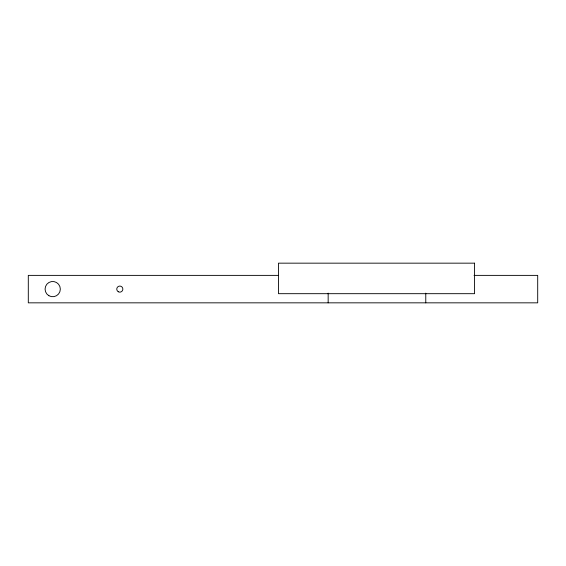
<?xml version="1.0" encoding="UTF-8"?>
<svg xmlns="http://www.w3.org/2000/svg" width="566" height="566" viewBox="0 0 566 566"><rect width="100%" height="100%" fill="white"/><g stroke="black" fill="none" stroke-linecap="round" stroke-linejoin="round"><path stroke-width="0.85" d="M278.578 275.38L28.3 275.38L28.3 302.838L537.7 302.838L537.7 275.38L474.025 275.38M425.773 293.146L425.773 302.838M328.16 293.146L328.16 302.838M474.577 263.162L278.472 263.162L278.472 293.683L474.577 293.683L474.577 263.162M48.888 295.714A7.627 7.627 0 0 0 60.329 289.106A7.627 7.627 0 0 0 48.888 282.505A7.627 7.627 0 0 0 48.888 295.714M118.287 291.752A3.049 3.049 0 0 0 122.857 289.106A3.049 3.049 0 0 0 118.287 286.467A3.049 3.049 0 0 0 118.287 291.752"/></g></svg>
